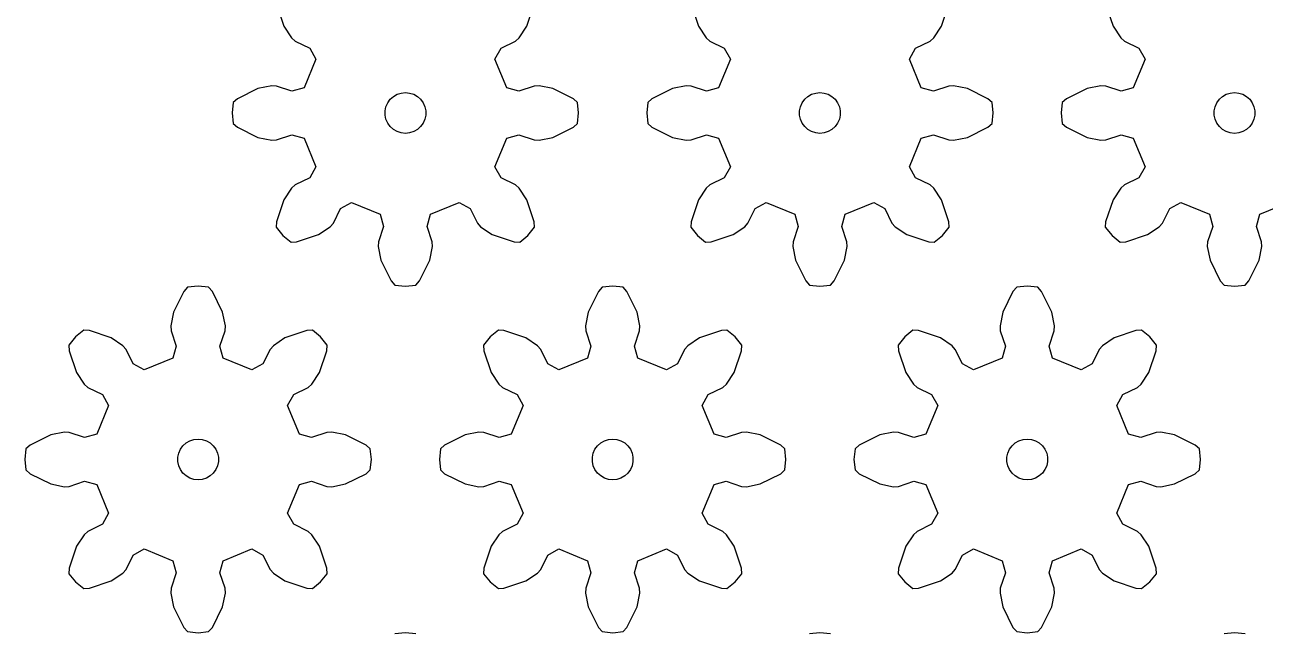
# Model space of a CAD drawing. Extents: x 0 to 208, y 0 to 229.
# Drawn here: x 0 to 91.1, y 101.8 to 146.5 of the extents above; entities that cross this region are included whole.
import ezdxf

# ---------------------------------------------------------------- set-up
doc = ezdxf.new("R2010")
doc.units = 0

msp = doc.modelspace()

# ---------------------------------------------------------------- linework, layer by layer
for p, q in [((18.493, 148.045), (19.034, 146.442)), ((36.896, 146.442), (37.436, 148.045)), ((48.958, 148.045), (49.498, 146.442)), ((67.361, 146.442), (67.901, 148.045)), ((79.423, 148.045), (79.963, 146.442)), ((19.034, 146.442), (19.602, 145.586)), ((36.327, 145.586), (36.896, 146.442)), ((49.498, 146.442), (50.067, 145.586)), ((66.792, 145.586), (67.361, 146.442)), ((79.963, 146.442), (80.532, 145.586)), ((19.602, 145.586), (19.875, 145.346)), ((19.875, 145.346), (20.937, 144.82)), ((34.993, 144.82), (36.055, 145.346)), ((36.055, 145.346), (36.327, 145.586)), ((50.067, 145.586), (50.34, 145.346)), ((50.34, 145.346), (51.402, 144.82)), ((65.457, 144.82), (66.52, 145.346)), ((66.52, 145.346), (66.792, 145.586)), ((80.532, 145.586), (80.804, 145.346)), ((80.804, 145.346), (81.867, 144.82)), ((21.389, 144.013), (20.517, 141.909)), ((20.937, 144.82), (21.389, 144.013)), ((34.541, 144.013), (34.993, 144.82)), ((35.412, 141.909), (34.541, 144.013)), ((51.854, 144.013), (50.982, 141.909)), ((51.402, 144.82), (51.854, 144.013)), ((65.006, 144.013), (65.457, 144.82)), ((65.877, 141.909), (65.006, 144.013)), ((82.318, 144.013), (81.447, 141.909)), ((81.867, 144.82), (82.318, 144.013)), ((17.134, 141.856), (15.619, 141.105)), ((18.141, 142.059), (17.134, 141.856)), ((18.504, 142.036), (18.141, 142.059)), ((19.627, 141.658), (18.504, 142.036)), ((20.517, 141.909), (19.627, 141.658)), ((27.083, 141.27), (27.355, 141.427)), ((27.355, 141.427), (27.653, 141.524)), ((27.653, 141.524), (27.965, 141.556)), ((27.965, 141.556), (28.277, 141.524)), ((28.277, 141.524), (28.575, 141.427)), ((28.575, 141.427), (28.846, 141.27)), ((36.302, 141.658), (35.412, 141.909)), ((37.426, 142.036), (36.302, 141.658)), ((37.788, 142.059), (37.426, 142.036)), ((38.795, 141.856), (37.788, 142.059)), ((40.311, 141.105), (38.795, 141.856)), ((47.599, 141.856), (46.083, 141.105)), ((48.606, 142.059), (47.599, 141.856)), ((48.968, 142.036), (48.606, 142.059)), ((50.092, 141.658), (48.968, 142.036)), ((50.982, 141.909), (50.092, 141.658)), ((57.548, 141.27), (57.819, 141.427)), ((57.819, 141.427), (58.118, 141.524)), ((58.118, 141.524), (58.43, 141.556)), ((58.43, 141.556), (58.741, 141.524)), ((58.741, 141.524), (59.04, 141.427)), ((59.04, 141.427), (59.311, 141.27)), ((66.767, 141.658), (65.877, 141.909)), ((67.891, 142.036), (66.767, 141.658)), ((68.253, 142.059), (67.891, 142.036)), ((69.26, 141.856), (68.253, 142.059)), ((70.776, 141.105), (69.26, 141.856)), ((78.064, 141.856), (76.548, 141.105)), ((79.071, 142.059), (78.064, 141.856)), ((79.433, 142.036), (79.071, 142.059)), ((80.557, 141.658), (79.433, 142.036)), ((81.447, 141.909), (80.557, 141.658)), ((88.013, 141.27), (88.284, 141.427)), ((88.284, 141.427), (88.583, 141.524)), ((88.583, 141.524), (88.894, 141.556)), ((88.894, 141.556), (89.206, 141.524)), ((89.206, 141.524), (89.504, 141.427)), ((89.504, 141.427), (89.776, 141.27)), ((15.309, 140.832), (15.232, 140.056)), ((15.619, 141.105), (15.309, 140.832)), ((26.473, 140.213), (26.538, 140.52)), ((26.538, 140.52), (26.666, 140.806)), ((26.666, 140.806), (26.85, 141.06)), ((26.85, 141.06), (27.083, 141.27)), ((28.846, 141.27), (29.08, 141.06)), ((29.08, 141.06), (29.264, 140.806)), ((29.264, 140.806), (29.391, 140.52)), ((29.391, 140.52), (29.457, 140.213)), ((40.621, 140.832), (40.311, 141.105)), ((40.697, 140.056), (40.621, 140.832)), ((45.774, 140.832), (45.697, 140.056)), ((46.083, 141.105), (45.774, 140.832)), ((56.938, 140.213), (57.003, 140.52)), ((57.003, 140.52), (57.131, 140.806)), ((57.131, 140.806), (57.315, 141.06)), ((57.315, 141.06), (57.548, 141.27)), ((59.311, 141.27), (59.544, 141.06)), ((59.544, 141.06), (59.729, 140.806)), ((59.729, 140.806), (59.856, 140.52)), ((59.856, 140.52), (59.921, 140.213)), ((71.086, 140.832), (70.776, 141.105)), ((71.162, 140.056), (71.086, 140.832)), ((76.238, 140.832), (76.162, 140.056)), ((76.548, 141.105), (76.238, 140.832)), ((87.403, 140.213), (87.468, 140.52)), ((87.468, 140.52), (87.595, 140.806)), ((87.595, 140.806), (87.78, 141.06)), ((87.78, 141.06), (88.013, 141.27)), ((89.776, 141.27), (90.009, 141.06)), ((90.009, 141.06), (90.193, 140.806)), ((90.193, 140.806), (90.321, 140.52)), ((90.321, 140.52), (90.386, 140.213)), ((15.232, 140.056), (15.309, 139.281)), ((26.473, 139.9), (26.473, 140.213)), ((26.538, 139.593), (26.473, 139.9)), ((26.666, 139.306), (26.538, 139.593)), ((29.391, 139.593), (29.264, 139.306)), ((29.457, 139.9), (29.391, 139.593)), ((29.457, 140.213), (29.457, 139.9)), ((40.621, 139.281), (40.697, 140.056)), ((45.697, 140.056), (45.774, 139.281)), ((56.938, 139.9), (56.938, 140.213)), ((57.003, 139.593), (56.938, 139.9)), ((57.131, 139.306), (57.003, 139.593)), ((59.856, 139.593), (59.729, 139.306)), ((59.921, 139.9), (59.856, 139.593)), ((59.921, 140.213), (59.921, 139.9)), ((71.086, 139.281), (71.162, 140.056)), ((76.162, 140.056), (76.238, 139.281)), ((87.403, 139.9), (87.403, 140.213)), ((87.468, 139.593), (87.403, 139.9)), ((87.595, 139.306), (87.468, 139.593)), ((90.321, 139.593), (90.193, 139.306)), ((90.386, 139.9), (90.321, 139.593)), ((90.386, 140.213), (90.386, 139.9)), ((15.309, 139.281), (15.619, 139.008)), ((15.619, 139.008), (17.134, 138.256)), ((26.85, 139.053), (26.666, 139.306)), ((27.083, 138.843), (26.85, 139.053)), ((27.355, 138.686), (27.083, 138.843)), ((27.653, 138.589), (27.355, 138.686)), ((27.965, 138.556), (27.653, 138.589)), ((28.277, 138.589), (27.965, 138.556)), ((28.575, 138.686), (28.277, 138.589)), ((28.846, 138.843), (28.575, 138.686)), ((29.08, 139.053), (28.846, 138.843)), ((29.264, 139.306), (29.08, 139.053)), ((38.795, 138.256), (40.311, 139.008)), ((40.311, 139.008), (40.621, 139.281)), ((45.774, 139.281), (46.083, 139.008)), ((46.083, 139.008), (47.599, 138.256)), ((57.315, 139.053), (57.131, 139.306)), ((57.548, 138.843), (57.315, 139.053)), ((57.819, 138.686), (57.548, 138.843)), ((58.118, 138.589), (57.819, 138.686)), ((58.43, 138.556), (58.118, 138.589)), ((58.741, 138.589), (58.43, 138.556)), ((59.04, 138.686), (58.741, 138.589)), ((59.311, 138.843), (59.04, 138.686)), ((59.544, 139.053), (59.311, 138.843)), ((59.729, 139.306), (59.544, 139.053)), ((69.26, 138.256), (70.776, 139.008)), ((70.776, 139.008), (71.086, 139.281)), ((76.238, 139.281), (76.548, 139.008)), ((76.548, 139.008), (78.064, 138.256)), ((87.78, 139.053), (87.595, 139.306)), ((88.013, 138.843), (87.78, 139.053)), ((88.284, 138.686), (88.013, 138.843)), ((88.583, 138.589), (88.284, 138.686)), ((88.894, 138.556), (88.583, 138.589)), ((89.206, 138.589), (88.894, 138.556)), ((89.504, 138.686), (89.206, 138.589)), ((89.776, 138.843), (89.504, 138.686)), ((90.009, 139.053), (89.776, 138.843)), ((90.193, 139.306), (90.009, 139.053)), ((17.134, 138.256), (18.141, 138.054)), ((18.141, 138.054), (18.504, 138.077)), ((18.504, 138.077), (19.627, 138.455)), ((19.627, 138.455), (20.517, 138.204)), ((20.517, 138.204), (21.389, 136.1)), ((34.541, 136.1), (35.412, 138.204)), ((35.412, 138.204), (36.302, 138.455)), ((36.302, 138.455), (37.426, 138.077)), ((37.426, 138.077), (37.788, 138.054)), ((37.788, 138.054), (38.795, 138.256)), ((47.599, 138.256), (48.606, 138.054)), ((48.606, 138.054), (48.968, 138.077)), ((48.968, 138.077), (50.092, 138.455)), ((50.092, 138.455), (50.982, 138.204)), ((50.982, 138.204), (51.854, 136.1)), ((65.006, 136.1), (65.877, 138.204)), ((65.877, 138.204), (66.767, 138.455)), ((66.767, 138.455), (67.891, 138.077)), ((67.891, 138.077), (68.253, 138.054)), ((68.253, 138.054), (69.26, 138.256)), ((78.064, 138.256), (79.071, 138.054)), ((79.071, 138.054), (79.433, 138.077)), ((79.433, 138.077), (80.557, 138.455)), ((80.557, 138.455), (81.447, 138.204)), ((81.447, 138.204), (82.318, 136.1)), ((21.389, 136.1), (20.937, 135.293)), ((34.993, 135.293), (34.541, 136.1)), ((51.854, 136.1), (51.402, 135.293)), ((65.457, 135.293), (65.006, 136.1)), ((82.318, 136.1), (81.867, 135.293)), ((20.937, 135.293), (19.875, 134.766)), ((36.055, 134.766), (34.993, 135.293)), ((51.402, 135.293), (50.34, 134.766)), ((66.52, 134.766), (65.457, 135.293)), ((81.867, 135.293), (80.804, 134.766)), ((19.602, 134.526), (19.034, 133.671)), ((19.875, 134.766), (19.602, 134.526)), ((36.327, 134.526), (36.055, 134.766)), ((36.896, 133.671), (36.327, 134.526)), ((50.067, 134.526), (49.498, 133.671)), ((50.34, 134.766), (50.067, 134.526)), ((66.792, 134.526), (66.52, 134.766)), ((67.361, 133.671), (66.792, 134.526)), ((80.532, 134.526), (79.963, 133.671)), ((80.804, 134.766), (80.532, 134.526)), ((19.034, 133.671), (18.493, 132.067)), ((23.202, 133.029), (24.009, 133.48)), ((24.009, 133.48), (26.112, 132.609)), ((29.817, 132.609), (31.921, 133.48)), ((31.921, 133.48), (32.728, 133.029)), ((37.436, 132.067), (36.896, 133.671)), ((49.498, 133.671), (48.958, 132.067)), ((53.666, 133.029), (54.473, 133.48)), ((54.473, 133.48), (56.577, 132.609)), ((60.282, 132.609), (62.386, 133.48)), ((62.386, 133.48), (63.193, 133.029)), ((67.901, 132.067), (67.361, 133.671)), ((79.963, 133.671), (79.423, 132.067)), ((84.131, 133.029), (84.938, 133.48)), ((84.938, 133.48), (87.042, 132.609)), ((90.747, 132.609), (92.851, 133.48)), ((22.675, 131.966), (23.202, 133.029)), ((26.112, 132.609), (26.364, 131.719)), ((29.566, 131.719), (29.817, 132.609)), ((32.728, 133.029), (33.255, 131.966)), ((53.139, 131.966), (53.666, 133.029)), ((56.577, 132.609), (56.828, 131.719)), ((60.031, 131.719), (60.282, 132.609)), ((63.193, 133.029), (63.72, 131.966)), ((83.604, 131.966), (84.131, 133.029)), ((87.042, 132.609), (87.293, 131.719)), ((90.496, 131.719), (90.747, 132.609)), ((18.493, 132.067), (18.467, 131.655)), ((18.467, 131.655), (18.962, 131.053)), ((21.579, 131.125), (22.435, 131.694)), ((22.435, 131.694), (22.675, 131.966)), ((26.364, 131.719), (25.985, 130.595)), ((29.945, 130.595), (29.566, 131.719)), ((33.255, 131.966), (33.495, 131.694)), ((33.495, 131.694), (34.35, 131.125)), ((36.968, 131.053), (37.462, 131.655)), ((37.462, 131.655), (37.436, 132.067)), ((48.958, 132.067), (48.932, 131.655)), ((48.932, 131.655), (49.426, 131.053)), ((52.044, 131.125), (52.899, 131.694)), ((52.899, 131.694), (53.139, 131.966)), ((56.828, 131.719), (56.45, 130.595)), ((60.409, 130.595), (60.031, 131.719)), ((63.72, 131.966), (63.96, 131.694)), ((63.96, 131.694), (64.815, 131.125)), ((67.433, 131.053), (67.927, 131.655)), ((67.927, 131.655), (67.901, 132.067)), ((79.423, 132.067), (79.397, 131.655)), ((79.397, 131.655), (79.891, 131.053)), ((82.509, 131.125), (83.364, 131.694)), ((83.364, 131.694), (83.604, 131.966)), ((87.293, 131.719), (86.915, 130.595)), ((90.874, 130.595), (90.496, 131.719)), ((18.962, 131.053), (19.564, 130.559)), ((19.564, 130.559), (19.976, 130.585)), ((19.976, 130.585), (21.579, 131.125)), ((25.985, 130.595), (25.962, 130.233)), ((29.968, 130.233), (29.945, 130.595)), ((34.35, 131.125), (35.954, 130.585)), ((35.954, 130.585), (36.366, 130.559)), ((36.366, 130.559), (36.968, 131.053)), ((49.426, 131.053), (50.029, 130.559)), ((50.029, 130.559), (50.441, 130.585)), ((50.441, 130.585), (52.044, 131.125)), ((56.45, 130.595), (56.427, 130.233)), ((60.432, 130.233), (60.409, 130.595)), ((64.815, 131.125), (66.418, 130.585)), ((66.418, 130.585), (66.831, 130.559)), ((66.831, 130.559), (67.433, 131.053)), ((79.891, 131.053), (80.493, 130.559)), ((80.493, 130.559), (80.905, 130.585)), ((80.905, 130.585), (82.509, 131.125)), ((86.915, 130.595), (86.892, 130.233)), ((90.897, 130.233), (90.874, 130.595)), ((25.962, 130.233), (26.165, 129.226)), ((29.765, 129.226), (29.968, 130.233)), ((56.427, 130.233), (56.63, 129.226)), ((60.23, 129.226), (60.432, 130.233)), ((86.892, 130.233), (87.094, 129.226)), ((90.694, 129.226), (90.897, 130.233)), ((26.165, 129.226), (26.917, 127.71)), ((29.013, 127.71), (29.765, 129.226)), ((56.63, 129.226), (57.381, 127.71)), ((59.478, 127.71), (60.23, 129.226)), ((87.094, 129.226), (87.846, 127.71)), ((89.943, 127.71), (90.694, 129.226)), ((26.917, 127.71), (27.189, 127.4)), ((28.74, 127.4), (29.013, 127.71)), ((57.381, 127.71), (57.654, 127.4)), ((59.205, 127.4), (59.478, 127.71)), ((87.846, 127.71), (88.119, 127.4)), ((89.67, 127.4), (89.943, 127.71)), ((11.684, 126.938), (10.932, 125.422)), ((11.957, 127.248), (11.684, 126.938)), ((12.732, 127.324), (11.957, 127.248)), ((13.508, 127.248), (12.732, 127.324)), ((13.781, 126.938), (13.508, 127.248)), ((14.532, 125.422), (13.781, 126.938)), ((27.189, 127.4), (27.965, 127.324)), ((27.965, 127.324), (28.74, 127.4)), ((42.149, 126.938), (41.397, 125.422)), ((42.422, 127.248), (42.149, 126.938)), ((43.197, 127.324), (42.422, 127.248)), ((43.972, 127.248), (43.197, 127.324)), ((44.245, 126.938), (43.972, 127.248)), ((44.997, 125.422), (44.245, 126.938)), ((57.654, 127.4), (58.43, 127.324)), ((58.43, 127.324), (59.205, 127.4)), ((72.614, 126.938), (71.862, 125.422)), ((72.887, 127.248), (72.614, 126.938)), ((73.662, 127.324), (72.887, 127.248)), ((74.437, 127.248), (73.662, 127.324)), ((74.71, 126.938), (74.437, 127.248)), ((75.462, 125.422), (74.71, 126.938)), ((88.119, 127.4), (88.894, 127.324)), ((88.894, 127.324), (89.67, 127.4)), ((10.932, 125.422), (10.73, 124.415)), ((14.735, 124.415), (14.532, 125.422)), ((41.397, 125.422), (41.194, 124.415)), ((45.2, 124.415), (44.997, 125.422)), ((71.862, 125.422), (71.659, 124.415)), ((75.665, 124.415), (75.462, 125.422)), ((4.331, 124.089), (3.729, 123.595)), ((4.743, 124.063), (4.331, 124.089)), ((6.347, 123.523), (4.743, 124.063)), ((10.73, 124.415), (10.753, 124.053)), ((10.753, 124.053), (11.131, 122.929)), ((14.334, 122.929), (14.712, 124.053)), ((14.712, 124.053), (14.735, 124.415)), ((20.721, 124.063), (19.118, 123.523)), ((21.133, 124.089), (20.721, 124.063)), ((21.736, 123.595), (21.133, 124.089)), ((34.796, 124.089), (34.194, 123.595)), ((35.208, 124.063), (34.796, 124.089)), ((36.811, 123.523), (35.208, 124.063)), ((41.194, 124.415), (41.217, 124.053)), ((41.217, 124.053), (41.596, 122.929)), ((44.798, 122.929), (45.177, 124.053)), ((45.177, 124.053), (45.2, 124.415)), ((51.186, 124.063), (49.583, 123.523)), ((51.598, 124.089), (51.186, 124.063)), ((52.2, 123.595), (51.598, 124.089)), ((65.261, 124.089), (64.659, 123.595)), ((65.673, 124.063), (65.261, 124.089)), ((67.276, 123.523), (65.673, 124.063)), ((71.659, 124.415), (71.682, 124.053)), ((71.682, 124.053), (72.061, 122.929)), ((75.263, 122.929), (75.642, 124.053)), ((75.642, 124.053), (75.665, 124.415)), ((81.651, 124.063), (80.048, 123.523)), ((82.063, 124.089), (81.651, 124.063)), ((82.665, 123.595), (82.063, 124.089)), ((3.729, 123.595), (3.235, 122.993)), ((7.202, 122.954), (6.347, 123.523)), ((19.118, 123.523), (18.263, 122.954)), ((22.23, 122.993), (21.736, 123.595)), ((34.194, 123.595), (33.7, 122.993)), ((37.667, 122.954), (36.811, 123.523)), ((49.583, 123.523), (48.727, 122.954)), ((52.695, 122.993), (52.2, 123.595)), ((64.659, 123.595), (64.165, 122.993)), ((68.132, 122.954), (67.276, 123.523)), ((80.048, 123.523), (79.192, 122.954)), ((83.159, 122.993), (82.665, 123.595)), ((3.235, 122.993), (3.261, 122.58)), ((3.261, 122.58), (3.801, 120.977)), ((7.442, 122.682), (7.202, 122.954)), ((7.969, 121.619), (7.442, 122.682)), ((11.131, 122.929), (10.88, 122.039)), ((14.585, 122.039), (14.334, 122.929)), ((18.023, 122.682), (17.496, 121.619)), ((18.263, 122.954), (18.023, 122.682)), ((21.664, 120.977), (22.204, 122.58)), ((22.204, 122.58), (22.23, 122.993)), ((33.7, 122.993), (33.726, 122.58)), ((33.726, 122.58), (34.266, 120.977)), ((37.907, 122.682), (37.667, 122.954)), ((38.434, 121.619), (37.907, 122.682)), ((41.596, 122.929), (41.345, 122.039)), ((45.05, 122.039), (44.798, 122.929)), ((48.487, 122.682), (47.96, 121.619)), ((48.727, 122.954), (48.487, 122.682)), ((52.128, 120.977), (52.669, 122.58)), ((52.669, 122.58), (52.695, 122.993)), ((64.165, 122.993), (64.191, 122.58)), ((64.191, 122.58), (64.731, 120.977)), ((68.372, 122.682), (68.132, 122.954)), ((68.899, 121.619), (68.372, 122.682)), ((72.061, 122.929), (71.81, 122.039)), ((75.514, 122.039), (75.263, 122.929)), ((78.952, 122.682), (78.425, 121.619)), ((79.192, 122.954), (78.952, 122.682)), ((82.593, 120.977), (83.133, 122.58)), ((83.133, 122.58), (83.159, 122.993)), ((8.776, 121.168), (7.969, 121.619)), ((10.88, 122.039), (8.776, 121.168)), ((16.689, 121.168), (14.585, 122.039)), ((17.496, 121.619), (16.689, 121.168)), ((39.241, 121.168), (38.434, 121.619)), ((41.345, 122.039), (39.241, 121.168)), ((47.153, 121.168), (45.05, 122.039)), ((47.96, 121.619), (47.153, 121.168)), ((69.706, 121.168), (68.899, 121.619)), ((71.81, 122.039), (69.706, 121.168)), ((77.618, 121.168), (75.514, 122.039)), ((78.425, 121.619), (77.618, 121.168)), ((3.801, 120.977), (4.37, 120.122)), ((21.095, 120.122), (21.664, 120.977)), ((34.266, 120.977), (34.835, 120.122)), ((51.56, 120.122), (52.128, 120.977)), ((64.731, 120.977), (65.3, 120.122)), ((82.024, 120.122), (82.593, 120.977)), ((4.37, 120.122), (4.642, 119.882)), ((4.642, 119.882), (5.705, 119.355)), ((19.76, 119.355), (20.822, 119.882)), ((20.822, 119.882), (21.095, 120.122)), ((34.835, 120.122), (35.107, 119.882)), ((35.107, 119.882), (36.169, 119.355)), ((50.225, 119.355), (51.287, 119.882)), ((51.287, 119.882), (51.56, 120.122)), ((65.3, 120.122), (65.572, 119.882)), ((65.572, 119.882), (66.634, 119.355)), ((80.69, 119.355), (81.752, 119.882)), ((81.752, 119.882), (82.024, 120.122)), ((6.156, 118.548), (5.285, 116.444)), ((5.705, 119.355), (6.156, 118.548)), ((19.308, 118.548), (19.76, 119.355)), ((20.18, 116.444), (19.308, 118.548)), ((36.621, 118.548), (35.75, 116.444)), ((36.169, 119.355), (36.621, 118.548)), ((49.773, 118.548), (50.225, 119.355)), ((50.645, 116.444), (49.773, 118.548)), ((67.086, 118.548), (66.215, 116.444)), ((66.634, 119.355), (67.086, 118.548)), ((80.238, 118.548), (80.69, 119.355)), ((81.109, 116.444), (80.238, 118.548)), ((1.902, 116.392), (0.386, 115.64)), ((2.909, 116.594), (1.902, 116.392)), ((3.271, 116.571), (2.909, 116.594)), ((4.395, 116.193), (3.271, 116.571)), ((5.285, 116.444), (4.395, 116.193)), ((11.618, 115.595), (11.851, 115.805)), ((11.851, 115.805), (12.122, 115.962)), ((12.122, 115.962), (12.421, 116.059)), ((12.421, 116.059), (12.732, 116.092)), ((12.732, 116.092), (13.044, 116.059)), ((13.044, 116.059), (13.343, 115.962)), ((13.343, 115.962), (13.614, 115.805)), ((13.614, 115.805), (13.847, 115.595)), ((21.07, 116.193), (20.18, 116.444)), ((22.194, 116.571), (21.07, 116.193)), ((22.556, 116.594), (22.194, 116.571)), ((23.563, 116.392), (22.556, 116.594)), ((25.079, 115.64), (23.563, 116.392)), ((32.366, 116.392), (30.851, 115.64)), ((33.374, 116.594), (32.366, 116.392)), ((33.736, 116.571), (33.374, 116.594)), ((34.86, 116.193), (33.736, 116.571)), ((35.75, 116.444), (34.86, 116.193)), ((42.082, 115.595), (42.316, 115.805)), ((42.316, 115.805), (42.587, 115.962)), ((42.587, 115.962), (42.885, 116.059)), ((42.885, 116.059), (43.197, 116.092)), ((43.197, 116.092), (43.509, 116.059)), ((43.509, 116.059), (43.807, 115.962)), ((43.807, 115.962), (44.079, 115.805)), ((44.079, 115.805), (44.312, 115.595)), ((51.535, 116.193), (50.645, 116.444)), ((52.658, 116.571), (51.535, 116.193)), ((53.021, 116.594), (52.658, 116.571)), ((54.028, 116.392), (53.021, 116.594)), ((55.543, 115.64), (54.028, 116.392)), ((62.831, 116.392), (61.316, 115.64)), ((63.838, 116.594), (62.831, 116.392)), ((64.201, 116.571), (63.838, 116.594)), ((65.324, 116.193), (64.201, 116.571)), ((66.215, 116.444), (65.324, 116.193)), ((72.547, 115.595), (72.78, 115.805)), ((72.78, 115.805), (73.052, 115.962)), ((73.052, 115.962), (73.35, 116.059)), ((73.35, 116.059), (73.662, 116.092)), ((73.662, 116.092), (73.974, 116.059)), ((73.974, 116.059), (74.272, 115.962)), ((74.272, 115.962), (74.544, 115.805)), ((74.544, 115.805), (74.777, 115.595)), ((82, 116.193), (81.109, 116.444)), ((83.123, 116.571), (82, 116.193)), ((83.485, 116.594), (83.123, 116.571)), ((84.493, 116.392), (83.485, 116.594)), ((86.008, 115.64), (84.493, 116.392)), ((0.076, 115.367), (0, 114.592)), ((0.386, 115.64), (0.076, 115.367)), ((11.241, 114.748), (11.306, 115.055)), ((11.306, 115.055), (11.433, 115.342)), ((11.433, 115.342), (11.618, 115.595)), ((13.847, 115.595), (14.031, 115.342)), ((14.031, 115.342), (14.159, 115.055)), ((14.159, 115.055), (14.224, 114.748)), ((25.388, 115.367), (25.079, 115.64)), ((25.465, 114.592), (25.388, 115.367)), ((30.541, 115.367), (30.465, 114.592)), ((30.851, 115.64), (30.541, 115.367)), ((41.705, 114.748), (41.771, 115.055)), ((41.771, 115.055), (41.898, 115.342)), ((41.898, 115.342), (42.082, 115.595)), ((44.312, 115.595), (44.496, 115.342)), ((44.496, 115.342), (44.624, 115.055)), ((44.624, 115.055), (44.689, 114.748)), ((55.853, 115.367), (55.543, 115.64)), ((55.93, 114.592), (55.853, 115.367)), ((61.006, 115.367), (60.93, 114.592)), ((61.316, 115.64), (61.006, 115.367)), ((72.17, 114.748), (72.235, 115.055)), ((72.235, 115.055), (72.363, 115.342)), ((72.363, 115.342), (72.547, 115.595)), ((74.777, 115.595), (74.961, 115.342)), ((74.961, 115.342), (75.089, 115.055)), ((75.089, 115.055), (75.154, 114.748)), ((86.318, 115.367), (86.008, 115.64)), ((86.394, 114.592), (86.318, 115.367)), ((0, 114.592), (0.076, 113.816)), ((11.241, 114.435), (11.241, 114.748)), ((11.306, 114.128), (11.241, 114.435)), ((11.433, 113.842), (11.306, 114.128)), ((14.159, 114.128), (14.031, 113.842)), ((14.224, 114.435), (14.159, 114.128)), ((14.224, 114.748), (14.224, 114.435)), ((25.388, 113.816), (25.465, 114.592)), ((30.465, 114.592), (30.541, 113.816)), ((41.705, 114.435), (41.705, 114.748)), ((41.771, 114.128), (41.705, 114.435)), ((41.898, 113.842), (41.771, 114.128)), ((44.624, 114.128), (44.496, 113.842)), ((44.689, 114.435), (44.624, 114.128)), ((44.689, 114.748), (44.689, 114.435)), ((55.853, 113.816), (55.93, 114.592)), ((60.93, 114.592), (61.006, 113.816)), ((72.17, 114.435), (72.17, 114.748)), ((72.235, 114.128), (72.17, 114.435)), ((72.363, 113.842), (72.235, 114.128)), ((75.089, 114.128), (74.961, 113.842)), ((75.154, 114.435), (75.089, 114.128)), ((75.154, 114.748), (75.154, 114.435)), ((86.318, 113.816), (86.394, 114.592)), ((0.076, 113.816), (0.386, 113.543)), ((0.386, 113.543), (1.902, 112.792)), ((11.618, 113.588), (11.433, 113.842)), ((11.851, 113.378), (11.618, 113.588)), ((12.122, 113.221), (11.851, 113.378)), ((12.421, 113.124), (12.122, 113.221)), ((12.732, 113.092), (12.421, 113.124)), ((13.044, 113.124), (12.732, 113.092)), ((13.343, 113.221), (13.044, 113.124)), ((13.614, 113.378), (13.343, 113.221)), ((13.847, 113.588), (13.614, 113.378)), ((14.031, 113.842), (13.847, 113.588)), ((23.563, 112.792), (25.079, 113.543)), ((25.079, 113.543), (25.388, 113.816)), ((30.541, 113.816), (30.851, 113.543)), ((30.851, 113.543), (32.366, 112.792)), ((42.082, 113.588), (41.898, 113.842)), ((42.316, 113.378), (42.082, 113.588)), ((42.587, 113.221), (42.316, 113.378)), ((42.885, 113.124), (42.587, 113.221)), ((43.197, 113.092), (42.885, 113.124)), ((43.509, 113.124), (43.197, 113.092)), ((43.807, 113.221), (43.509, 113.124)), ((44.079, 113.378), (43.807, 113.221)), ((44.312, 113.588), (44.079, 113.378)), ((44.496, 113.842), (44.312, 113.588)), ((54.028, 112.792), (55.543, 113.543)), ((55.543, 113.543), (55.853, 113.816)), ((61.006, 113.816), (61.316, 113.543)), ((61.316, 113.543), (62.831, 112.792)), ((72.547, 113.588), (72.363, 113.842)), ((72.78, 113.378), (72.547, 113.588)), ((73.052, 113.221), (72.78, 113.378)), ((73.35, 113.124), (73.052, 113.221)), ((73.662, 113.092), (73.35, 113.124)), ((73.974, 113.124), (73.662, 113.092)), ((74.272, 113.221), (73.974, 113.124)), ((74.544, 113.378), (74.272, 113.221)), ((74.777, 113.588), (74.544, 113.378)), ((74.961, 113.842), (74.777, 113.588)), ((84.493, 112.792), (86.008, 113.543)), ((86.008, 113.543), (86.318, 113.816)), ((1.902, 112.792), (2.909, 112.589)), ((2.909, 112.589), (3.271, 112.612)), ((3.271, 112.612), (4.395, 112.99)), ((4.395, 112.99), (5.285, 112.739)), ((5.285, 112.739), (6.156, 110.635)), ((19.308, 110.635), (20.18, 112.739)), ((20.18, 112.739), (21.07, 112.99)), ((21.07, 112.99), (22.194, 112.612)), ((22.194, 112.612), (22.556, 112.589)), ((22.556, 112.589), (23.563, 112.792)), ((32.366, 112.792), (33.374, 112.589)), ((33.374, 112.589), (33.736, 112.612)), ((33.736, 112.612), (34.86, 112.99)), ((34.86, 112.99), (35.75, 112.739)), ((35.75, 112.739), (36.621, 110.635)), ((49.773, 110.635), (50.645, 112.739)), ((50.645, 112.739), (51.535, 112.99)), ((51.535, 112.99), (52.658, 112.612)), ((52.658, 112.612), (53.021, 112.589)), ((53.021, 112.589), (54.028, 112.792)), ((62.831, 112.792), (63.838, 112.589)), ((63.838, 112.589), (64.201, 112.612)), ((64.201, 112.612), (65.324, 112.99)), ((65.324, 112.99), (66.215, 112.739)), ((66.215, 112.739), (67.086, 110.635)), ((80.238, 110.635), (81.109, 112.739)), ((81.109, 112.739), (82, 112.99)), ((82, 112.99), (83.123, 112.612)), ((83.123, 112.612), (83.485, 112.589)), ((83.485, 112.589), (84.493, 112.792)), ((6.156, 110.635), (5.705, 109.828)), ((19.76, 109.828), (19.308, 110.635)), ((36.621, 110.635), (36.169, 109.828)), ((50.225, 109.828), (49.773, 110.635)), ((67.086, 110.635), (66.634, 109.828)), ((80.69, 109.828), (80.238, 110.635)), ((5.705, 109.828), (4.642, 109.301)), ((20.822, 109.301), (19.76, 109.828)), ((36.169, 109.828), (35.107, 109.301)), ((51.287, 109.301), (50.225, 109.828)), ((66.634, 109.828), (65.572, 109.301)), ((81.752, 109.301), (80.69, 109.828)), ((4.37, 109.061), (3.801, 108.206)), ((4.642, 109.301), (4.37, 109.061)), ((21.095, 109.061), (20.822, 109.301)), ((21.664, 108.206), (21.095, 109.061)), ((34.835, 109.061), (34.266, 108.206)), ((35.107, 109.301), (34.835, 109.061)), ((51.56, 109.061), (51.287, 109.301)), ((52.128, 108.206), (51.56, 109.061)), ((65.3, 109.061), (64.731, 108.206)), ((65.572, 109.301), (65.3, 109.061)), ((82.024, 109.061), (81.752, 109.301)), ((82.593, 108.206), (82.024, 109.061)), ((3.801, 108.206), (3.261, 106.603)), ((7.442, 106.502), (7.969, 107.564)), ((7.969, 107.564), (8.776, 108.016)), ((8.776, 108.016), (10.88, 107.144)), ((14.585, 107.144), (16.689, 108.016)), ((16.689, 108.016), (17.496, 107.564)), ((17.496, 107.564), (18.023, 106.502)), ((22.204, 106.603), (21.664, 108.206)), ((34.266, 108.206), (33.726, 106.603)), ((37.907, 106.502), (38.434, 107.564)), ((38.434, 107.564), (39.241, 108.016)), ((39.241, 108.016), (41.345, 107.144)), ((45.05, 107.144), (47.153, 108.016)), ((47.153, 108.016), (47.96, 107.564)), ((47.96, 107.564), (48.487, 106.502)), ((52.669, 106.603), (52.128, 108.206)), ((64.731, 108.206), (64.191, 106.603)), ((68.372, 106.502), (68.899, 107.564)), ((68.899, 107.564), (69.706, 108.016)), ((69.706, 108.016), (71.81, 107.144)), ((75.514, 107.144), (77.618, 108.016)), ((77.618, 108.016), (78.425, 107.564)), ((78.425, 107.564), (78.952, 106.502)), ((83.133, 106.603), (82.593, 108.206)), ((10.88, 107.144), (11.131, 106.254)), ((14.334, 106.254), (14.585, 107.144)), ((41.345, 107.144), (41.596, 106.254)), ((44.798, 106.254), (45.05, 107.144)), ((71.81, 107.144), (72.061, 106.254)), ((75.263, 106.254), (75.514, 107.144)), ((3.261, 106.603), (3.235, 106.191)), ((3.235, 106.191), (3.729, 105.588)), ((6.347, 105.66), (7.202, 106.229)), ((7.202, 106.229), (7.442, 106.502)), ((11.131, 106.254), (10.753, 105.13)), ((14.712, 105.13), (14.334, 106.254)), ((18.023, 106.502), (18.263, 106.229)), ((18.263, 106.229), (19.118, 105.66)), ((21.736, 105.588), (22.23, 106.191)), ((22.23, 106.191), (22.204, 106.603)), ((33.726, 106.603), (33.7, 106.191)), ((33.7, 106.191), (34.194, 105.588)), ((36.811, 105.66), (37.667, 106.229)), ((37.667, 106.229), (37.907, 106.502)), ((41.596, 106.254), (41.217, 105.13)), ((45.177, 105.13), (44.798, 106.254)), ((48.487, 106.502), (48.727, 106.229)), ((48.727, 106.229), (49.583, 105.66)), ((52.2, 105.588), (52.695, 106.191)), ((52.695, 106.191), (52.669, 106.603)), ((64.191, 106.603), (64.165, 106.191)), ((64.165, 106.191), (64.659, 105.588)), ((67.276, 105.66), (68.132, 106.229)), ((68.132, 106.229), (68.372, 106.502)), ((72.061, 106.254), (71.682, 105.13)), ((75.642, 105.13), (75.263, 106.254)), ((78.952, 106.502), (79.192, 106.229)), ((79.192, 106.229), (80.048, 105.66)), ((82.665, 105.588), (83.159, 106.191)), ((83.159, 106.191), (83.133, 106.603)), ((3.729, 105.588), (4.331, 105.094)), ((4.331, 105.094), (4.743, 105.12)), ((4.743, 105.12), (6.347, 105.66)), ((10.753, 105.13), (10.73, 104.768)), ((14.735, 104.768), (14.712, 105.13)), ((19.118, 105.66), (20.721, 105.12)), ((20.721, 105.12), (21.133, 105.094)), ((21.133, 105.094), (21.736, 105.588)), ((34.194, 105.588), (34.796, 105.094)), ((34.796, 105.094), (35.208, 105.12)), ((35.208, 105.12), (36.811, 105.66)), ((41.217, 105.13), (41.194, 104.768)), ((45.2, 104.768), (45.177, 105.13)), ((49.583, 105.66), (51.186, 105.12)), ((51.186, 105.12), (51.598, 105.094)), ((51.598, 105.094), (52.2, 105.588)), ((64.659, 105.588), (65.261, 105.094)), ((65.261, 105.094), (65.673, 105.12)), ((65.673, 105.12), (67.276, 105.66)), ((71.682, 105.13), (71.659, 104.768)), ((75.665, 104.768), (75.642, 105.13)), ((80.048, 105.66), (81.651, 105.12)), ((81.651, 105.12), (82.063, 105.094)), ((82.063, 105.094), (82.665, 105.588)), ((10.73, 104.768), (10.932, 103.761)), ((14.532, 103.761), (14.735, 104.768)), ((41.194, 104.768), (41.397, 103.761)), ((44.997, 103.761), (45.2, 104.768)), ((71.659, 104.768), (71.862, 103.761)), ((75.462, 103.761), (75.665, 104.768)), ((10.932, 103.761), (11.684, 102.245)), ((13.781, 102.245), (14.532, 103.761)), ((41.397, 103.761), (42.149, 102.245)), ((44.245, 102.245), (44.997, 103.761)), ((71.862, 103.761), (72.614, 102.245)), ((74.71, 102.245), (75.462, 103.761)), ((11.684, 102.245), (11.957, 101.936)), ((13.508, 101.936), (13.781, 102.245)), ((42.149, 102.245), (42.422, 101.936)), ((43.972, 101.936), (44.245, 102.245)), ((72.614, 102.245), (72.887, 101.936)), ((74.437, 101.936), (74.71, 102.245)), ((11.957, 101.936), (12.732, 101.859)), ((12.732, 101.859), (13.508, 101.936)), ((27.965, 101.859), (27.189, 101.783)), ((28.74, 101.783), (27.965, 101.859)), ((42.422, 101.936), (43.197, 101.859)), ((43.197, 101.859), (43.972, 101.936)), ((58.43, 101.859), (57.654, 101.783)), ((59.205, 101.783), (58.43, 101.859)), ((72.887, 101.936), (73.662, 101.859)), ((73.662, 101.859), (74.437, 101.936)), ((88.894, 101.859), (88.119, 101.783)), ((89.67, 101.783), (88.894, 101.859))]:
    msp.add_line(p, q)

doc.saveas('drawing.dxf')
